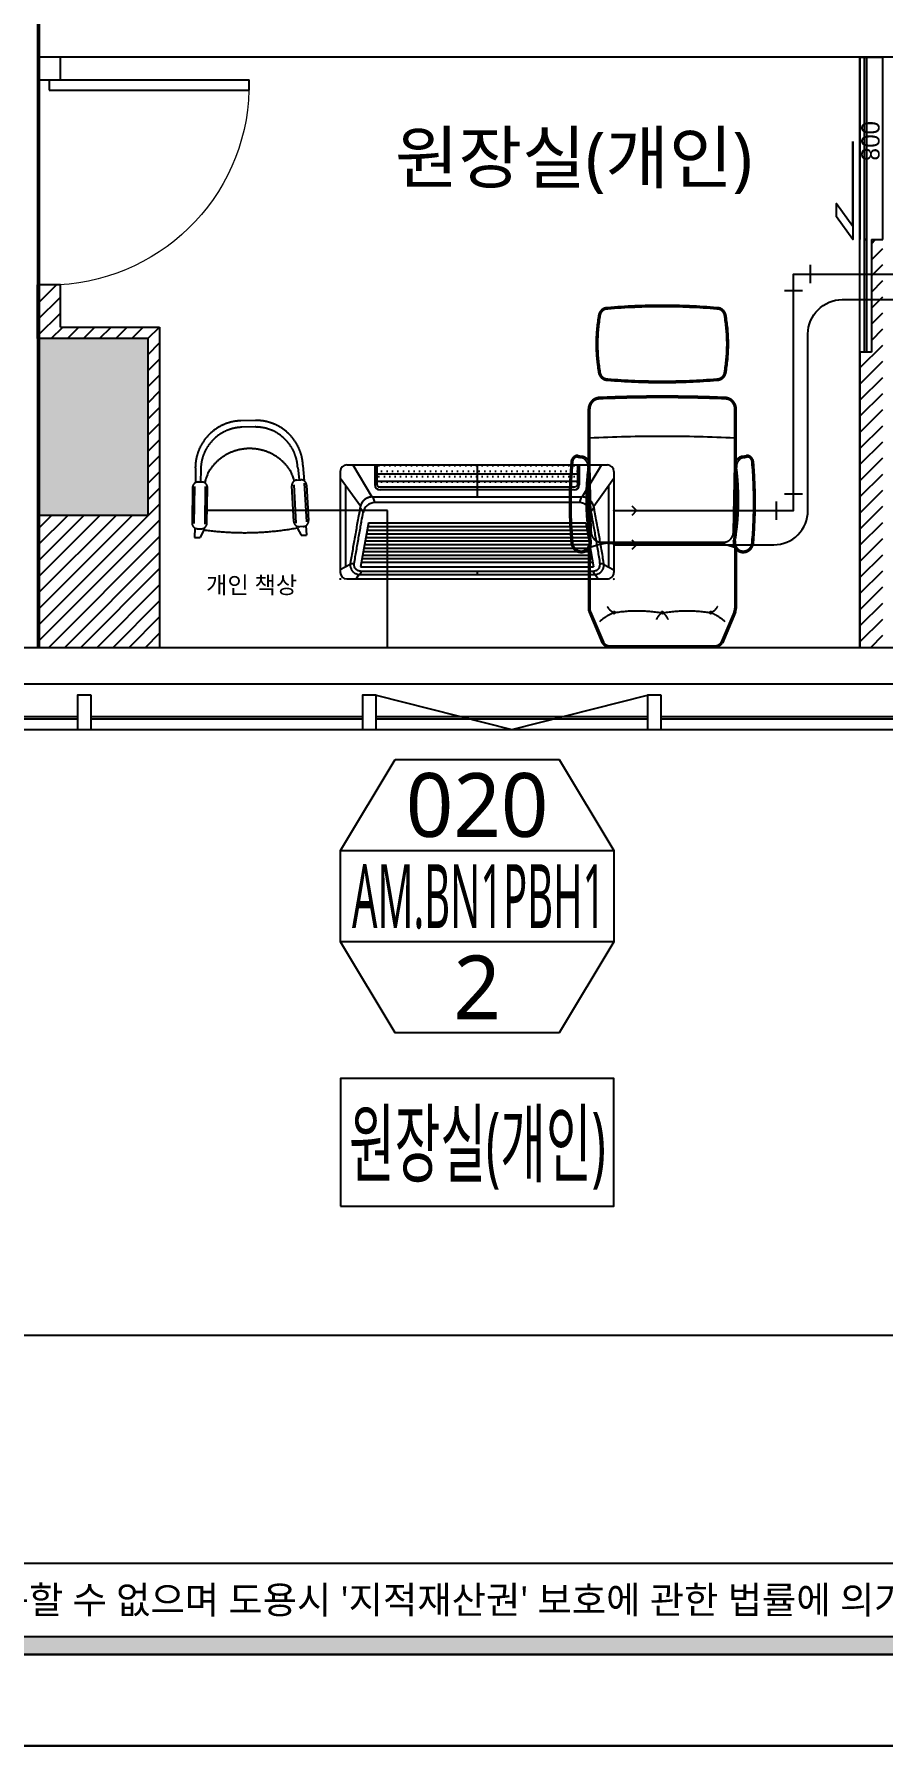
# Model space of a CAD drawing. Extents: x 11551484 to 2613213153046, y -2602833546311 to 14142.
# Drawn here: x 23021758 to 23025481, y -28536015 to -28528507 of the extents above; entities that cross this region are included whole.
import ezdxf
from ezdxf.enums import TextEntityAlignment as Align

# ---------------------------------------------------------------- set-up
doc = ezdxf.new("R2010")
doc.units = 0
doc.header["$LTSCALE"] = 1000
doc.header["$MEASUREMENT"] = 0
doc.header["$PDMODE"] = 35
doc.linetypes.add('DH-HID2', pattern=[1.2, 0.8, -0.4])
doc.layers.get('0').update_dxf_attribs({"linetype": 'CONTINUOUS'})
doc.layers.get('DEFPOINTS').update_dxf_attribs({"linetype": 'CONTINUOUS'})
for name, color, linetype in [('0-ELC TEXT', 7, 'CONTINUOUS'), ('03-TEXT', 3, 'CONTINUOUS'), ('2.글자선', 60, 'CONTINUOUS'), ('2CONTINUOUS', 2, 'CONTINUOUS'), ('8.패턴선', 8, 'CONTINUOUS'), ('C-WIN', 4, 'CONTINUOUS'), ('CO-DOOR', 8, 'CONTINUOUS'), ('DVM_DRAIN', 5, 'CONTINUOUS'), ('DVM_FLOOR', 2, 'CONTINUOUS'), ('DVM_INDOOR', 7, 'CONTINUOUS'), ('DVM_INOUT_MARK', 2, 'CONTINUOUS'), ('DVM_INOUT_NAME', 7, 'CONTINUOUS'), ('DVM_PIPE', 3, 'CONTINUOUS'), ('DVM_ROOM', 2, 'CONTINUOUS'), ('DVM_UNIT_BP', 7, 'CONTINUOUS'), ('DVM_UNIT_DP', 4, 'CONTINUOUS'), ('DVM_UNIT_LP', 3, 'CONTINUOUS'), ('F-SYM', 7, 'CONTINUOUS'), ('FORM(YOURNAME)-11', 1, 'CONTINUOUS'), ('FU-FURM', 251, 'DH-HID2'), ('wall', 3, 'CONTINUOUS'), ('WINDOW', 4, 'CONTINUOUS')]:
    doc.layers.add(name, color=color, linetype=linetype)
doc.styles.add('DVM_DEFAULT', font='malgun.ttf')
doc.styles.add('W-TEXT2', font='Dotum.ttf')
doc.styles.add('YOURNAME', font='HY울릉도M.TTF')
doc.styles.add('맑은 고딕', font='malgun.ttf')

# ---------------------------------------------------------------- blocks, each defined once
blk = doc.blocks.new('FORM-PLAN')
at = {"layer": 'FORM(YOURNAME)-11'}
h = blk.add_hatch(color=256, dxfattribs=at)
h.dxf.hatch_style = 1
h.paths.add_polyline_path([(-71444, 55115), (10556, 55115), (10556, 54915), (-71444, 54915)])
h.paths.add_polyline_path([(-71444, -2085), (10556, -2085), (10556, -2285), (-71444, -2285)])
at = {"layer": 'DEFPOINTS', "color": 158}
blk.add_line((1346, -1285), (-71444, -1285), dxfattribs=at)
blk.add_lwpolyline([(-71444, -2285), (10556, -2285), (10556, 55115), (-71444, 55115)], close=True, dxfattribs=at)
at = {"layer": 'DEFPOINTS'}
blk.add_lwpolyline([(-69444, 53115), (-64, 53115), (-64, 1215), (-69444, 1215)], close=True, dxfattribs=at)
at = {"layer": 'FORM(YOURNAME)-11', "color": 250}
blk.add_lwpolyline([(-72444, -3285), (11556, -3285), (11556, 56115), (-72444, 56115)], close=True, dxfattribs=at)
at = {"layer": 'FORM(YOURNAME)-11'}
blk.add_lwpolyline([(-71444, -2085), (10556, -2085), (10556, -2285), (-71444, -2285)], close=True, dxfattribs=at)
at = {"layer": 'FORM(YOURNAME)-11', "color": 1, "style": '맑은 고딕'}
blk.add_text("- 본 도서는 어떠한 경우에도 무단으로 도용할 수 없으며 도용시 '지적재산권' 보호에 관한 법률에 의거, 법적 분쟁이 발생합니다.  또한 본 도서에 관한 모든 저작권은 당사에 있습니다. -", height=300, dxfattribs=at).set_placement((-32990, -1685), align=Align.MIDDLE_CENTER)
at = {"layer": 'FORM(YOURNAME)-11', "color": 3, "style": 'YOURNAME'}
for tag, height, p in [('1', 451, (9905, 18188)), ('2', 451, (9905, 17544)), ('3', 451, (9905, 16257)), ('4', 451, (9905, 14326)), ('5', 515, (9905, 12009)), ('6', 515, (9905, 9757)), ('7', 515, (9905, 7504)), ('8', 515, (9905, 5252)), ('9', 515, (9905, 2999)), ('10', 515, (5655, 811)), ('11', 515, (9905, 747)), ('12', 515, (5655, -1441)), ('13', 515, (9905, -1441))]:
    blk.add_attdef(tag, text='', height=height, dxfattribs=at).set_placement(p, align=Align.MIDDLE_RIGHT)
blk = doc.blocks.new('flooor')
at = {"layer": '8.패턴선', "ltscale": 30}
h = blk.add_hatch(color=256, dxfattribs=at)
h.dxf.hatch_style = 1
h.paths.add_polyline_path([(11507656.8, -14172891.8), (11491856.8, -14172891.8), (11491856.8, -14188496.8), (11492056.8, -14188496.8), (11492056.8, -14187881.8), (11492216.8, -14187881.8), (11492216.8, -14187096.8), (11492056.8, -14187096.8), (11492056.8, -14177741.8), (11494956.8, -14177741.8), (11494956.8, -14177541.8), (11492056.8, -14177541.8), (11492056.8, -14173091.8), (11494756.8, -14173091.8), (11494756.8, -14176541.8), (11494956.8, -14176541.8), (11494956.8, -14173091.8), (11500056.8, -14173091.8), (11500056.8, -14176141.8), (11500256.8, -14176141.8), (11500256.8, -14173091.8), (11503456.8, -14173091.8), (11503456.8, -14176141.8), (11503656.8, -14176141.8), (11503656.8, -14175391.8), (11504256.8, -14175391.8), (11504256.8, -14175302.3), (11504246.8, -14175302.3), (11504246.8, -14175262.3), (11504256.8, -14175191.8), (11503656.8, -14175191.8), (11503656.8, -14173091.8), (11505856.8, -14173091.8), (11505856.8, -14175191.8), (11505256.8, -14175191.8), (11505256.8, -14175262.3), (11505266.8, -14175262.3), (11505266.8, -14175316.8), (11505256.8, -14175316.8), (11505256.8, -14175391.8), (11506056.8, -14175391.8), (11506056.8, -14174896.8), (11509204.8, -14174896.8), (11509204.8, -14174491.8), (11506056.8, -14174491.8), (11506056.8, -14173091.8), (11507656.8, -14173091.8)])
h.paths.add_polyline_path([(11499856.8, -14177741.8), (11504356.8, -14177741.8), (11504356.8, -14177541.8), (11499106.8, -14177541.8), (11499106.8, -14177566.8), (11499106.8, -14177716.8), (11499106.8, -14177741.8), (11499106.8, -14177991.8), (11499856.8, -14177991.8)], flags=17)
h.paths.add_polyline_path([(11506136.8, -14177541.8), (11505856.8, -14177541.8), (11505356.8, -14177541.8), (11505356.8, -14177741.8), (11505356.8, -14178051.8), (11506136.8, -14178051.8)], flags=17)
h.paths.add_polyline_path([(11512534.8, -14172891.8), (11511656.8, -14172891.8), (11511656.8, -14173091.8), (11511656.8, -14173691.8), (11512334.8, -14173691.8), (11512334.8, -14174491.8), (11511854.8, -14174491.8), (11511854.8, -14174791.8), (11512334.8, -14174791.8), (11512334.8, -14174791.8), (11512534.8, -14174791.8)])
h.paths.add_polyline_path([(11512534.8, -14175641.8), (11512384.8, -14175641.8), (11512334.8, -14175641.8), (11512334.8, -14176391.8), (11512534.8, -14176391.8)])
h.paths.add_polyline_path([(11512534.8, -14176941.8), (11512384.8, -14176941.8), (11512334.8, -14176941.8), (11512334.8, -14177100.8), (11511772.8, -14177100.8), (11511772.8, -14177941.8), (11512334.8, -14177941.8), (11512334.8, -14178041.8), (11512534.8, -14178041.8)])
h.paths.add_polyline_path([(11512534.8, -14179271.8), (11512384.8, -14179271.8), (11512334.8, -14179271.8), (11512334.8, -14179836.8), (11512534.8, -14179836.8)])
h.paths.add_polyline_path([(11512256.8, -14184446.8), (11511656.8, -14184446.8), (11511656.8, -14185146.8), (11512256.8, -14185146.8)])
h.paths.add_polyline_path([(11507213.8, -14187066.8), (11506733.8, -14187066.8), (11506733.8, -14187846.8), (11507213.8, -14187846.8)], flags=17)
h.paths.add_polyline_path([(11499706.8, -14186781.8), (11499221.8, -14186781.8), (11499221.8, -14187556.8), (11499706.8, -14187556.8)], flags=17)
at = {"ltscale": 30}
blk.add_lwpolyline([(11500706.8, -14188346.8), (11501301.8, -14188496.8), (11501896.8, -14188346.8)], dxfattribs=at)
at = {"layer": '2CONTINUOUS', "ltscale": 30}
blk.add_lwpolyline([(11499221.8, -14187556.8), (11499706.8, -14187556.8), (11499706.8, -14186781.8), (11499221.8, -14186781.8)], close=True, dxfattribs=at)
at = {"layer": 'C-WIN', "ltscale": 30}
for p, q in [((11492056.8, -14188296.8), (11509215.4, -14188296.8)), ((11499396.8, -14188441.8), (11498206.8, -14188441.8)), ((11499396.8, -14188451.8), (11498206.8, -14188451.8)), ((11500646.8, -14188441.8), (11499456.8, -14188441.8)), ((11500646.8, -14188451.8), (11499456.8, -14188451.8)), ((11501896.8, -14188441.8), (11500706.8, -14188441.8)), ((11501896.8, -14188451.8), (11500706.8, -14188451.8)), ((11503146.8, -14188441.8), (11501956.8, -14188441.8)), ((11503146.8, -14188451.8), (11501956.8, -14188451.8)), ((11492056.8, -14188496.8), (11509298.2, -14188496.8))]:
    blk.add_line(p, q, dxfattribs=at)
for points in [[(11499456.8, -14188346.8), (11499396.8, -14188346.8), (11499396.8, -14188496.8), (11499456.8, -14188496.8)], [(11500706.8, -14188346.8), (11500646.8, -14188346.8), (11500646.8, -14188496.8), (11500706.8, -14188496.8)], [(11501956.8, -14188346.8), (11501896.8, -14188346.8), (11501896.8, -14188496.8), (11501956.8, -14188496.8)]]:
    blk.add_lwpolyline(points, close=True, dxfattribs=at)
blk = doc.blocks.new('$DorLib2D$00000001')
for p, q in [((0.45, 0.975), (0.5, 0.975)), ((0.45, 0), (0.45, 0.975)), ((0.5, 0), (0.5, 0.975)), ((0.5, 0), (0.45, 0))]:
    blk.add_line(p, q)
at = {"lineweight": 13}
blk.add_arc((0.475, 0), 0.975, 91.46928, 180, dxfattribs=at)
blk = doc.blocks.new('adsgd')
at = {"layer": 'CO-DOOR', "color": 251, "linetype": 'DH-HID2'}
for points in [[(11492923.8, -14256578.5), (11492973.8, -14256578.5), (11492973.8, -14255778.5), (11492873.8, -14255778.5), (11492873.8, -14256578.5)], [(11492923.8, -14256578.5), (11492923.8, -14257072.5), (11492873.8, -14257072.5), (11492873.8, -14256578.5)]]:
    blk.add_lwpolyline(points, dxfattribs=at)
at = {"layer": 'CO-DOOR'}
blk.add_lwpolyline([(11492903.1, -14255778.5), (11492903.1, -14256578.5), (11492893.1, -14256578.5), (11492893.1, -14255778.5)], close=True, dxfattribs=at)
at = {"layer": 'CO-DOOR', "color": 1}
blk.add_lwpolyline([(11492843.1, -14256149.3), (11492843.1, -14256578.5), (11492770.8, -14256479.8), (11492770.8, -14256421.5), (11492843.1, -14256520.1), (11492843.1, -14256149.3)], close=True, dxfattribs=at)
at = {"layer": 'CO-DOOR', "color": 8, "linetype": 'DH-HID2'}
blk.add_lwpolyline([(11492903.1, -14256578.5), (11492903.1, -14257072.5), (11492893.1, -14257072.5), (11492893.1, -14256578.5)], close=True, dxfattribs=at)
at = {"layer": 'wall', "ltscale": 10}
for p, q in [((11492873.8, -14255778.5), (11492873.8, -14255778.5)), ((11492873.8, -14255778.5), (11492973.8, -14255778.5)), ((11492973.8, -14255778.5), (11492973.8, -14255778.5))]:
    blk.add_line(p, q, dxfattribs=at)
at = {"layer": '2.글자선', "style": 'W-TEXT2', "text_generation_flag": 4}
blk.add_text('800', height=80, rotation=90, dxfattribs=at).set_placement((11492919.6, -14256146.9), align=Align.MIDDLE_CENTER)
blk = doc.blocks.new('F-120')
at = {"layer": 'FU-FURM'}
for p, q in [((674.8, 324.3), (448.2, 324.3)), ((690.5, 318.3), (448.2, 318.3)), ((988, 312.1), (690.5, 318.3)), ((988.1, 318.1), (739.8, 323.2)), ((1057.7, 318.3), (1322.7, 318.3)), ((1067.9, 324.3), (1323.5, 324.3)), ((1068, 338.6), (1069.7, 342.3)), ((1338.3, 315.1), (1471.8, 258.6)), ((1339.1, 321.1), (1475.3, 263.5)), ((1033, -267.1), (1033, 267.1)), ((1036.4, -240.7), (1036.4, 240.7)), ((1488, -227), (1488, 227)), ((1494, -227), (1494, 227)), ((402.2, -295.2), (402.2, -296.4)), ((1338.3, -315.1), (1471.8, -258.6)), ((1339.1, -321.1), (1475.3, -263.5)), ((690.5, -318.3), (448.2, -318.3)), ((674.8, -324.3), (448.2, -324.3)), ((988, -312.1), (690.5, -318.3)), ((988.1, -318.1), (739.8, -323.2)), ((1057.7, -318.3), (1322.7, -318.3)), ((1065.3, -324.3), (1323.5, -324.3)), ((1068, -338.6), (1069.7, -342.3)), ((1073.4, -336.1), (1073.2, -335.6))]:
    blk.add_line(p, q, dxfattribs=at)
for centre in [(1341.4, 212.8), (1341.4, 0), (1341.4, -211.6)]:
    blk.add_circle(centre, 5, dxfattribs=at)
for centre, radius, start, end in [((682.2, 370), 30, 90, 180), ((682.2, 370), 24, 90, 180), ((857.4, -1603.5), 2011.1, 85.00216, 94.99784), ((857.4, -1603.5), 2005.1, 85.00216, 94.99784), ((1032.6, 355), 45, 335.14687, 90), ((1032.6, 355), 39, 335.14687, 90), ((448.2, 274.3), 50, 90, 177.57593), ((448.2, 274.3), 44, 90, 177.57593), ((7238.9, 0.1), 6670.4, 177.26633, 182.73581), ((460, 323.4), 198.2, 8.44893, 14.13607), ((695.6, 358.4), 40, 188.44893, 277.58252), ((460, 323.4), 204.2, 9.83241, 14.13607), ((700.6, 365.1), 40, 189.83241, 277.29123), ((846.4, -774.1), 1102.5, 80.39996, 97.58252), ((846.4, -774.1), 1108.5, 80.62871, 97.29123), ((988, 267.1), 45, 0, 90), ((1033.4, 359.1), 40, 260.62871, 335.14687), ((1036.9, 352.4), 40, 260.39996, 335.14687), ((1503.2, 164), 473.1, 161.13454, 170.6787), ((1322.7, 278.3), 40, 67.06555, 90), ((1323.5, 284.3), 40, 67.06555, 90), ((2879, 0), 2885, 175.22811, 184.77189), ((2879, 0), 2879, 175.22811, 184.77189), ((44, 240), 40, 90, 180), ((44, 240), 34, 90, 180), ((163.1, -424.1), 714.1, 80.40007, 99.59993), ((163.1, -424.3), 708.3, 80.38818, 99.61182), ((282.2, 240), 40, 0, 90), ((282.2, 240), 34, 0, 90), ((-2552.8, 0), 2879, 355.22811, 4.77189), ((-2552.8, 0), 2885, 355.22811, 4.77189), ((6926.8, 0), 6534.4, 177.57593, 182.42407), ((7068.9, 0.1), 6670.4, 177.62279, 182.3735), ((1286.6, 191.1), 58.9, 26.4695, 61.78965), ((1552.4, 123.6), 228.5, 138.22337, 156.10643), ((1449, 227), 39, 0, 54.20295), ((1449, 227), 45, 0, 54.20295), ((1942.6, 109.8), 607.9, 170.7046, 189.99337), ((1392.4, -29.5), 58.9, 109.74442, 145.06457), ((1942.6, -109.8), 607.9, 170.00663, 189.17338), ((1392.4, 29.5), 58.9, 214.93543, 250.25558), ((1286.6, -189.9), 58.9, 298.21035, 333.5305), ((1552.4, -123.6), 228.5, 203.89357, 221.77663), ((44, -240), 40, 180, 270), ((44, -240), 34, 180, 270), ((163.1, 424.1), 714.1, 260.40007, 279.59993), ((163.1, 424.3), 708.3, 260.38818, 279.61182), ((282.2, -240), 40, 270, 0), ((282.2, -240), 34, 270, 0), ((448.2, -274.3), 50, 182.42407, 270), ((448.2, -274.3), 44, 182.42407, 270), ((988, -267.1), 45, 270, 0), ((1503.2, -164), 473.1, 189.3213, 198.86546), ((1449, -227), 39, 305.79705, 0), ((1449, -227), 45, 305.79705, 0), ((460, -323.4), 198.2, 345.86393, 351.55107), ((682.2, -370), 30, 180, 270), ((695.6, -358.4), 40, 82.41748, 171.55107), ((460, -323.4), 204.2, 345.86393, 350.16759), ((682.2, -370), 24, 180, 270), ((700.6, -365.1), 40, 82.70877, 170.16759), ((846.4, 774.1), 1102.5, 262.41748, 279.60004), ((846.4, 774.1), 1108.5, 262.70877, 279.37129), ((1033.4, -359.1), 40, 24.85313, 99.37129), ((1036.9, -352.4), 40, 24.85313, 99.60004), ((1032.6, -355), 45, 270, 24.85313), ((1032.6, -355), 39, 270, 24.85313), ((1322.7, -278.3), 40, 270, 292.93445), ((1323.5, -284.3), 40, 270, 292.93445), ((857.4, 1603.5), 2011.1, 265.00216, 274.99784), ((857.4, 1603.5), 2005.1, 265.00216, 274.99784)]:
    blk.add_arc(centre, radius, start, end, dxfattribs=at)
blk = doc.blocks.new('F-123')
at = {"layer": 'FU-FURM'}
for p, q in [((42.5, 491.5), (-33, 491.5)), ((38.3, 462.8), (-29.6, 462.8)), ((-236.2, 289.3), (-236.7, 224.1)), ((-208.5, 226.2), (-224.9, 226.7)), ((-212.5, 280.8), (-214.2, 226.4)), ((-194.6, 227.6), (-195.3, 224.3)), ((-193.7, 231.1), (-194.6, 227.6)), ((-192.5, 234.9), (-193.7, 231.1)), ((-191.1, 239.2), (-192.5, 234.9)), ((-189.5, 243.9), (-191.1, 239.2)), ((-187.6, 248.9), (-189.5, 243.9)), ((-185.6, 254), (-187.6, 248.9)), ((-183.5, 259.1), (-185.6, 254)), ((-181.4, 264), (-183.5, 259.1)), ((-179.3, 268.5), (-181.4, 264)), ((-177.1, 272.7), (-179.3, 268.5)), ((177.1, 272.7), (179.3, 268.5)), ((179.3, 268.5), (181.4, 264)), ((181.4, 264), (183.5, 259.1)), ((183.5, 259.1), (185.6, 254)), ((185.6, 254), (187.6, 248.9)), ((187.6, 248.9), (189.5, 243.9)), ((189.5, 243.9), (191.1, 239.2)), ((191.1, 239.2), (192.5, 234.9)), ((192.5, 234.9), (193.7, 231.1)), ((193.7, 231.1), (194.6, 227.6)), ((194.6, 227.6), (195.8, 222.2)), ((208.5, 226.2), (224.9, 226.7)), ((212.7, 280.8), (217.6, 226.5)), ((236.2, 289.3), (239.5, 222.5)), ((-250.3, 203), (-255.7, 47.5)), ((-242.2, 206.7), (-247.9, 44.9)), ((-194.3, 205.8), (-199.5, 41.2)), ((-195.3, 224.3), (-195.9, 221.2)), ((-190.3, 45.2), (-184.8, 200.7)), ((190.3, 45.2), (184.8, 200.7)), ((194, 206), (200.1, 37.3)), ((240.4, 211.6), (246.9, 41.8)), ((250.3, 203), (255.7, 47.5)), ((-244.4, 25.9), (-245.7, -16.4)), ((-232, 22.1), (-215.7, 21.5)), ((-204.8, 16.4), (-221.2, -16.4)), ((-203.5, 24.3), (-203.7, 16.3)), ((204.8, 16.4), (204.3, 23.9)), ((204.8, 16.4), (221.2, -16.4)), ((232, 22.1), (215.7, 21.5)), ((243.8, 25.5), (245.7, -16.4)), ((-245.7, -16.4), (-221.2, -16.4)), ((221.2, -16.4), (245.7, -16.4))]:
    blk.add_line(p, q, dxfattribs=at)
for centre, radius, start, end in [((-29.5, 284.7), 206.8, 90.83812, 178.71433), ((-26.4, 276.7), 186.1, 90.83807, 178.71442), ((26.6, 276.7), 186.1, 1.28555, 89.16189), ((29.5, 284.7), 206.8, 1.28557, 89.16189), ((0, 157.1), 211.5, 33.12382, 146.87615), ((-225.7, 202.2), 24.6, 88.00024, 178.00027), ((-209.4, 201.6), 24.6, 357.99976, 88.00007), ((0, 157.1), 211.5, 158.27828, 158.40111), ((209.4, 201.6), 24.6, 91.99999, 182.0003), ((0, 157.1), 211.5, 21.59889, 21.7217), ((225.7, 202.2), 24.6, 2.00023, 91.99974), ((-231.2, 46.6), 24.6, 178.00013, 268.00026), ((-214.8, 46.1), 24.6, 268.00008, 357.99996), ((0, 1288), 1288, 260.85215, 279.14784), ((214.8, 46.1), 24.6, 181.99987, 272.00012), ((231.2, 46.6), 24.6, 271.99987, 2.00012)]:
    blk.add_arc(centre, radius, start, end, dxfattribs=at)
blk = doc.blocks.new('DVM_BACKGROUND')
at = {"layer": 'wall', "ltscale": 10}
h = blk.add_hatch(dxfattribs=at)
h.set_pattern_fill('_USER', color=256, scale=50, angle=45, pattern_type=0)
h.set_pattern_definition([(45, (-34694.73, 110.66), (-35.35533906, 35.35533906), [])])
h.paths.add_polyline_path([(11490066.3, -14258567.5), (11490601.3, -14258567.5), (11490601.3, -14257162.5), (11490166.3, -14257162.5), (11490166.3, -14256978), (11490066.3, -14256978), (11490066.3, -14257212.5), (11490551.3, -14257212.5), (11490551.3, -14257987.5), (11490066.3, -14257987.5)])
h.paths.add_polyline_path([(11493673.8, -14258567.5), (11493773.8, -14258567.5), (11493773.8, -14256778), (11493723.8, -14256778), (11493723.8, -14257272), (11493703.1, -14257272), (11493693.1, -14257272), (11493673.8, -14257272)])
h.paths.add_polyline_path([(11498158.8, -14255878), (11498058.8, -14255878), (11497958.8, -14255878), (11497958.8, -14255978), (11498058.8, -14255978), (11498058.8, -14256978), (11498158.8, -14256978)])
h.paths.add_polyline_path([(11498058.8, -14258567.5), (11498158.6, -14258567.5), (11498158.6, -14256978), (11498058.8, -14256978), (11498058.8, -14257878), (11498088.1, -14257878), (11498078.1, -14257878), (11498058.8, -14257878)])
h.paths.add_polyline_path([(11489007.7, -14259048.7), (11489725, -14259048.7), (11489725, -14259447.8), (11489007.7, -14259447.8)], flags=9)
h.paths.add_polyline_path([(11491159.5, -14259048.7), (11491880.6, -14259048.7), (11491880.6, -14259447.8), (11491159.5, -14259447.8)], flags=9)
at = {"ltscale": 10}
for points in [[(11489001.3, -14258567.5), (11491043.3, -14258567.5)], [(11491043.3, -14258567.5), (11500074, -14258567.5)]]:
    blk.add_lwpolyline(points, dxfattribs=at)
at = {"layer": 'FU-FURM'}
blk.add_lwpolyline([(11491601.3, -14257967.5), (11490601.3, -14257967.5), (11490601.3, -14258567.5), (11491601.3, -14258567.5)], close=True, dxfattribs=at)
at = {"layer": 'wall', "ltscale": 10}
for p, q in [((11490066.3, -14255779), (11490066.3, -14255978)), ((11490066.3, -14255978), (11490066.3, -14256078)), ((11490166.3, -14256078), (11490166.3, -14255978)), ((11493873.8, -14255978), (11490166.3, -14255978)), ((11490066.3, -14256078), (11490166.3, -14256078)), ((11490066.3, -14257212.5), (11490066.3, -14256978)), ((11490166.3, -14256978), (11490066.3, -14256978)), ((11490166.3, -14257162.5), (11490166.3, -14256978)), ((11490166.3, -14257162.5), (11490601.3, -14257162.5)), ((11490601.3, -14257162.5), (11490601.3, -14258567.5)), ((11490166.3, -14257212.5), (11490166.3, -14257212.5)), ((11493673.8, -14257272), (11493673.8, -14258567.5)), ((11490066.3, -14257987.5), (11490066.3, -14258567.5)), ((11492873.8, -14258567.5), (11492973.8, -14258567.5))]:
    blk.add_line(p, q, dxfattribs=at)
blk.add_blockref('flooor', (-9155.5, -70430.6))
at = {"color": 251, "true_color": 0x636466, "rotation": 1.195856494887908}
blk.add_blockref('F-123', (11491000.3, -14258064.2), dxfattribs=at)
at = {"layer": 'F-SYM', "xscale": 0.4, "yscale": 0.4, "zscale": 0.4}
blk.add_blockref('FORM-PLAN', (11506412.7, -14262072.1), dxfattribs=at)
at = {"layer": 'FU-FURM', "rotation": 270}
blk.add_blockref('F-120', (11492806.6, -14257073.5), dxfattribs=at)
at = {"layer": 'wall', "ltscale": 10}
blk.add_blockref('adsgd', (800, -199.5), dxfattribs=at)
at = {"layer": 'WINDOW', "xscale": 900, "yscale": -900, "zscale": -900, "rotation": 90.00000000000001}
blk.add_blockref('$DorLib2D$00000001', (11490116.3, -14256528), dxfattribs=at)
at = {"layer": '0-ELC TEXT', "color": 8, "style": '맑은 고딕'}
blk.add_text('개인 책상', height=74.67, dxfattribs=at).set_placement((11490805.1, -14258256.7), align=Align.TOP_LEFT)
at = {"layer": '03-TEXT', "style": '맑은 고딕'}
blk.add_text('원장실(개인)', height=222.22, dxfattribs=at).set_placement((11491633.7, -14256307.5), align=Align.TOP_LEFT)
blk = doc.blocks.new('DVM_DP_VEC')
at = {"layer": 'DVM_UNIT_DP', "color": 0}
blk.add_line((0, 0), (100, 0), dxfattribs=at)
blk.add_lwpolyline([(78.8, 21.2), (100, 0), (78.8, -21.2)], dxfattribs=at)
blk.add_point((0, 0), dxfattribs=at)
blk = doc.blocks.new('DVM_LP_VEC')
at = {"layer": 'DVM_UNIT_LP', "color": 0}
blk.add_line((0, 0), (100, 0), dxfattribs=at)
blk.add_lwpolyline([(78.8, 21.2), (100, 0), (78.8, -21.2)], dxfattribs=at)
blk.add_point((0, 0), dxfattribs=at)
blk = doc.blocks.new('DVM_ID_CST_WF1W_AP_970X135X410_T_BLO')
at = {"layer": 'DVM_INDOOR'}
h = blk.add_hatch(dxfattribs=at)
h.set_pattern_fill('DOTS', color=0, scale=15)
h.set_pattern_definition([(0, (0.0003, -0.097), (11.90625, 23.8125), [0, -23.8125])])
h.paths.add_polyline_path([(427.8, 403, 0.414214), (439.8, 415), (439.8, 426.8), (-439.8, 426.8), (-439.8, 415, 0.414214), (-427.8, 403)])
h.paths.add_polyline_path([(-439.8, 461.6), (-439.8, 426.8), (439.8, 426.8), (439.8, 461.6)])
h.paths.add_polyline_path([(-439.8, 500), (-439.8, 461.6), (439.8, 461.6), (439.8, 500)])
at = {"layer": 'DVM_INDOOR', "color": 0}
for p, q in [((-600, 471.5), (-600, 28.5)), ((-571.5, 500), (571.5, 500)), ((-545.5, 500), (-461, 359.9)), ((-448.5, 500), (-448.5, 413.6)), ((-439.6, 461.6), (439.8, 461.6)), ((0, 499.4), (0, 359.9)), ((448.5, 500), (448.5, 413.6)), ((545.5, 500), (461, 359.9)), ((600, 471.5), (600, 28.5)), ((-511.5, 319.4), (-600, 442.5)), ((-576.8, 410), (-576.8, 52.8)), ((439.8, 426.8), (-439.8, 426.8)), ((425.5, 390.6), (-425.6, 390.6)), ((511.5, 319.4), (600, 442.5)), ((576.8, 410), (576.8, 52.9)), ((-513, 313.2), (-499.3, 293.8)), ((-461, 359.9), (460.9, 359.9)), ((-456.7, 359.9), (-449.8, 334.7)), ((448.5, 334.7), (-448.5, 334.7)), ((456.7, 359.9), (449.8, 334.7)), ((513, 313.2), (499.3, 293.8)), ((-476.9, 245.8), (-511.1, 53.4)), ((-479.8, 229.4), (479.8, 229.4)), ((-476.9, 245.8), (476.9, 245.8)), ((476.9, 245.8), (511.2, 53.4)), ((-493.7, 151.3), (493.7, 151.3)), ((-490.9, 166.9), (490.9, 166.9)), ((-488.2, 182.3), (488.2, 182.3)), ((-485.4, 197.9), (485.4, 197.9)), ((-482.6, 213.6), (482.6, 213.6)), ((-504.8, 89), (504.8, 89)), ((-502.1, 104.3), (502.1, 104.3)), ((-499.3, 120.1), (499.3, 120.1)), ((-496.5, 135.7), (496.5, 135.7)), ((-556.7, 63.4), (-600, 40.6)), ((-571.5, 0), (571.5, 0)), ((-556.2, 68.4), (-538.9, 68.4)), ((-518.6, 19.7), (-530.9, 0)), ((-509.2, 33.3), (-514.6, 19.5)), ((-514.6, 19.5), (514.6, 19.5)), ((-511.1, 53.4), (511.2, 53.4)), ((509.2, 33.3), (-509.2, 33.3)), ((-507.6, 73.4), (507.6, 73.4)), ((0, 33.3), (0, 19.5)), ((509.2, 33.3), (514.6, 19.5)), ((518.6, 19.7), (530.9, 0)), ((538.9, 68.5), (556.2, 68.4)), ((556.7, 63.4), (600, 40.7))]:
    blk.add_line(p, q, dxfattribs=at)
for points in [[(-439.8, 500), (-439.8, 415, 0.414214), (-427.8, 403)], [(439.8, 500), (439.8, 415, -0.414214), (427.8, 403), (-427.8, 403)]]:
    blk.add_lwpolyline(points, format="xyb", dxfattribs=at)
for centre, radius, start, end in [((-571.5, 471.5), 28.5, 89.99905, 180), ((571.5, 471.5), 28.5, 0, 89.99905), ((-425.5, 413.6), 23, 180, 270), ((425.5, 413.6), 23, 270, 0), ((-448.5, 282.7), 52, 90.00002, 169.54962), ((448.5, 282.7), 52, 10.44984, 90.00002), ((-571.5, 28.5), 28.5, 179.99723, 269.98288), ((571.5, 28.5), 28.5, 269.98288, 359.99722)]:
    blk.add_arc(centre, radius, start, end, dxfattribs=at)
for points, knots in [([(-513, 313.2), (-513.5, 310.7), (-514.4, 305.6), (-516.3, 295.4), (-519.6, 277.6), (-524.2, 252.1), (-529.7, 221.5), (-535.2, 190.9), (-540.5, 160.3), (-545.8, 129.7), (-551, 99.1), (-554.4, 78.7), (-556.2, 68.4)], [0, 0, 0, 0, 0.03125, 0.0625, 0.125, 0.25, 0.375, 0.5, 0.625, 0.75, 0.875, 1, 1, 1, 1]), ([(-511.5, 319.4), (-511.7, 318.9), (-512.3, 316.9), (-512.7, 314.9), (-513, 313.2)], [0, 0, 0, 0, 0.216622, 1, 1, 1, 1]), ([(-461, 359.9), (-461.1, 359.9), (-461.2, 359.9), (-461.3, 359.9), (-461.4, 359.9), (-461.5, 359.9), (-461.6, 359.9), (-461.8, 359.9), (-461.9, 359.8), (-462, 359.8), (-462.1, 359.8), (-462.3, 359.8), (-462.4, 359.8), (-462.5, 359.8), (-462.6, 359.8), (-462.8, 359.8), (-462.9, 359.8), (-463, 359.8), (-463.1, 359.8), (-463.2, 359.8), (-463.4, 359.8), (-463.5, 359.8), (-463.6, 359.8), (-463.7, 359.7), (-463.9, 359.7), (-464, 359.7), (-464.1, 359.7), (-464.2, 359.7), (-464.3, 359.7), (-464.5, 359.7), (-464.6, 359.7), (-464.7, 359.7), (-464.8, 359.7), (-465, 359.6), (-465.1, 359.6), (-465.2, 359.6), (-465.3, 359.6), (-465.4, 359.6), (-465.6, 359.6), (-465.7, 359.6), (-465.8, 359.6), (-466.3, 359.5), (-467.1, 359.4), (-468.1, 359.3), (-468.9, 359.1), (-469.5, 359), (-469.8, 359), (-469.8, 359), (-469.9, 358.9), (-470, 358.9), (-470.1, 358.9), (-470.3, 358.9), (-470.7, 358.8), (-471.4, 358.6), (-472.3, 358.4), (-473.1, 358.2), (-473.7, 358.1), (-474.2, 357.9), (-474.6, 357.8), (-475, 357.7), (-475.4, 357.6), (-475.8, 357.5), (-476, 357.4), (-476.2, 357.4), (-476.3, 357.3), (-476.4, 357.3), (-476.5, 357.3), (-476.6, 357.2), (-476.9, 357.1), (-477.2, 357), (-477.6, 356.9), (-477.9, 356.8), (-478, 356.7), (-478.2, 356.7), (-478.3, 356.7), (-478.4, 356.6), (-478.6, 356.5), (-479, 356.4), (-479.5, 356.2), (-480.1, 355.9), (-480.8, 355.7), (-481.3, 355.4), (-481.8, 355.2), (-482.1, 355.1), (-482.4, 355), (-482.6, 354.9), (-482.8, 354.8), (-483, 354.7), (-483.2, 354.6), (-483.4, 354.5), (-483.6, 354.4), (-483.8, 354.3), (-484.1, 354.1), (-484.3, 354), (-484.5, 353.9), (-484.8, 353.8), (-485.1, 353.6), (-485.3, 353.5), (-485.7, 353.3), (-486, 353.1), (-486.4, 352.9), (-486.7, 352.7), (-487, 352.5), (-487.5, 352.3), (-488.1, 351.9), (-488.6, 351.6), (-489, 351.3), (-489.5, 351), (-489.9, 350.7), (-490.3, 350.5), (-490.5, 350.3), (-490.7, 350.1), (-491, 350), (-491.2, 349.8), (-491.6, 349.5), (-492, 349.2), (-492.3, 349), (-492.5, 348.8), (-492.7, 348.7), (-492.8, 348.6), (-492.9, 348.5), (-493, 348.5), (-493, 348.4), (-493.1, 348.4), (-493.1, 348.4), (-493.1, 348.3), (-493.2, 348.3), (-493.2, 348.3), (-493.2, 348.3), (-493.2, 348.3), (-493.2, 348.3), (-493.2, 348.3), (-493.2, 348.3), (-493.2, 348.3), (-493.2, 348.3), (-493.2, 348.3), (-493.2, 348.3), (-493.2, 348.3), (-493.2, 348.3), (-493.2, 348.3), (-493.2, 348.3), (-493.2, 348.3), (-493.2, 348.3), (-493.2, 348.3), (-493.2, 348.3), (-493.2, 348.3), (-493.2, 348.3), (-493.2, 348.3), (-493.2, 348.3), (-493.2, 348.3), (-493.2, 348.3), (-493.2, 348.3), (-493.2, 348.3), (-493.2, 348.3), (-493.2, 348.3), (-493.2, 348.3), (-493.2, 348.3), (-493.2, 348.3), (-493.2, 348.3), (-493.2, 348.3), (-493.2, 348.3), (-493.2, 348.3), (-493.2, 348.3), (-493.2, 348.3), (-493.2, 348.3), (-493.2, 348.3), (-493.2, 348.3), (-493.2, 348.3), (-493.2, 348.3), (-493.2, 348.3), (-493.2, 348.3), (-493.2, 348.3), (-493.2, 348.3), (-493.2, 348.3), (-493.2, 348.3), (-493.2, 348.3), (-493.2, 348.3), (-493.2, 348.3), (-493.2, 348.3), (-493.2, 348.3), (-493.2, 348.2), (-493.3, 348.2), (-493.3, 348.2), (-493.4, 348.2), (-493.4, 348.1), (-493.5, 348), (-493.6, 348), (-493.6, 347.9), (-493.7, 347.9), (-493.8, 347.8), (-493.9, 347.7), (-494.1, 347.6), (-494.2, 347.5), (-494.3, 347.4), (-494.4, 347.3), (-494.5, 347.2), (-494.7, 347.1), (-494.8, 347), (-494.9, 346.9), (-495, 346.8), (-495.1, 346.7), (-495.3, 346.5), (-495.4, 346.4), (-495.5, 346.3), (-495.6, 346.2), (-495.7, 346.1), (-495.9, 346), (-496, 345.9), (-496.1, 345.8), (-496.2, 345.7), (-496.3, 345.6), (-496.4, 345.5), (-496.6, 345.4), (-496.7, 345.3), (-496.8, 345.1), (-496.9, 345), (-497, 344.9), (-497.1, 344.8), (-497.2, 344.7), (-497.4, 344.6), (-497.5, 344.5), (-497.6, 344.4), (-497.7, 344.3), (-497.8, 344.1), (-497.9, 344), (-498, 343.9), (-498.1, 343.8), (-498.2, 343.7), (-498.4, 343.6), (-498.5, 343.5), (-498.6, 343.3), (-498.7, 343.2), (-498.8, 343.1), (-498.9, 343), (-499, 342.9), (-499.1, 342.8), (-499.2, 342.6), (-499.3, 342.5), (-499.4, 342.4), (-499.5, 342.3), (-499.7, 342.2), (-499.8, 342), (-499.9, 341.9), (-500, 341.8), (-500.1, 341.7), (-500.2, 341.6), (-500.3, 341.4), (-500.4, 341.3), (-500.5, 341.2), (-500.6, 341.1), (-500.7, 341), (-500.8, 340.8), (-500.9, 340.7), (-501.1, 340.5), (-501.2, 340.3), (-501.3, 340.2), (-501.4, 340.1), (-501.5, 340), (-501.6, 339.9), (-501.7, 339.7), (-501.8, 339.5), (-502, 339.4), (-502.1, 339.2), (-502.3, 339), (-502.4, 338.8), (-502.6, 338.6), (-502.7, 338.4), (-502.8, 338.2), (-503, 338), (-503.1, 337.8), (-503.3, 337.6), (-503.4, 337.5), (-503.4, 337.4), (-503.5, 337.4), (-503.5, 337.3), (-503.5, 337.3), (-503.5, 337.3), (-503.6, 337.2), (-503.6, 337.2), (-503.6, 337.2), (-503.6, 337.1), (-503.6, 337.1), (-503.6, 337.1), (-503.6, 337.1), (-503.6, 337.1), (-503.6, 337.1), (-503.6, 337.1), (-503.6, 337.1), (-503.6, 337.1), (-503.6, 337.1), (-503.6, 337.1), (-503.6, 337.1), (-503.6, 337.1), (-503.6, 337.1), (-503.6, 337.1), (-503.6, 337.1), (-503.6, 337.1), (-503.6, 337.1), (-503.6, 337.1), (-503.6, 337.1), (-503.6, 337.1), (-503.6, 337.1), (-503.6, 337.1), (-503.6, 337.1), (-503.6, 337.1), (-503.6, 337.1), (-503.6, 337.1), (-503.6, 337.1), (-503.6, 337.1), (-503.6, 337.1), (-503.6, 337.1), (-503.6, 337.1), (-503.6, 337.1), (-503.6, 337.1), (-503.6, 337.1), (-503.7, 337.1), (-503.7, 337), (-503.8, 336.9), (-503.8, 336.8), (-503.9, 336.7), (-504, 336.6), (-504.1, 336.4), (-504.2, 336.3), (-504.3, 336.2), (-504.3, 336.1), (-504.4, 336), (-504.5, 335.8), (-504.6, 335.7), (-504.6, 335.6), (-504.7, 335.5), (-504.8, 335.4), (-504.9, 335.1), (-505.2, 334.7), (-505.6, 334), (-506, 333.3), (-506.4, 332.7), (-506.6, 332.3), (-506.7, 332.1), (-506.7, 332), (-506.8, 332), (-506.8, 331.9), (-506.8, 331.9), (-506.9, 331.7), (-507, 331.5), (-507.2, 331.2), (-507.3, 330.9), (-507.5, 330.6), (-507.6, 330.3), (-507.8, 329.9), (-507.9, 329.6), (-508.1, 329.3), (-508.2, 329.1), (-508.3, 328.9), (-508.3, 328.8), (-508.4, 328.7), (-508.4, 328.6), (-508.5, 328.3), (-508.7, 327.8), (-509, 327.3), (-509.2, 326.8), (-509.4, 326.3), (-509.5, 325.9), (-509.6, 325.6), (-509.7, 325.4), (-509.7, 325.3), (-509.8, 325.1), (-509.9, 324.9), (-510, 324.7), (-510, 324.5), (-510.1, 324.3), (-510.1, 324.2), (-510.2, 324), (-510.2, 323.9), (-510.3, 323.8), (-510.3, 323.6), (-510.4, 323.5), (-510.4, 323.3), (-510.5, 323.2), (-510.5, 323), (-510.6, 322.8), (-510.6, 322.7), (-510.7, 322.5), (-510.7, 322.3), (-510.8, 322.2), (-510.8, 322), (-510.9, 321.8), (-510.9, 321.6), (-511, 321.4), (-511, 321.3), (-511.1, 321.1), (-511.2, 320.9), (-511.2, 320.7), (-511.3, 320.5), (-511.3, 320.2), (-511.4, 320), (-511.4, 319.8), (-511.5, 319.6), (-511.5, 319.5), (-511.5, 319.4)], [0, 0, 0, 0, 0.001765, 0.003529, 0.005294, 0.007059, 0.008823, 0.010588, 0.012352, 0.014116, 0.015881, 0.017645, 0.019409, 0.021173, 0.022937, 0.024702, 0.026466, 0.028229, 0.029993, 0.031757, 0.033521, 0.035285, 0.037049, 0.038812, 0.040576, 0.042339, 0.044103, 0.045866, 0.04763, 0.049393, 0.051156, 0.05292, 0.054683, 0.056446, 0.058209, 0.059972, 0.061735, 0.063498, 0.065261, 0.067024, 0.068787, 0.07055, 0.088059, 0.10292, 0.115137, 0.124712, 0.126163, 0.127325, 0.1283, 0.12944, 0.131236, 0.133687, 0.136794, 0.151003, 0.163408, 0.174911, 0.186415, 0.19159, 0.197106, 0.202964, 0.209163, 0.215479, 0.219883, 0.221884, 0.22343, 0.224162, 0.225102, 0.227168, 0.231141, 0.237019, 0.24311, 0.247247, 0.24943, 0.251369, 0.252721, 0.254965, 0.258103, 0.262133, 0.271962, 0.28166, 0.291227, 0.300577, 0.307976, 0.312744, 0.315759, 0.320727, 0.323148, 0.325851, 0.328835, 0.332101, 0.335648, 0.339476, 0.343585, 0.347976, 0.34952, 0.354132, 0.360503, 0.364934, 0.3672, 0.375692, 0.383432, 0.384919, 0.389345, 0.400385, 0.40996, 0.418507, 0.426067, 0.432913, 0.441712, 0.447274, 0.451798, 0.455285, 0.458528, 0.464582, 0.469833, 0.478168, 0.484251, 0.486843, 0.490174, 0.493625, 0.495107, 0.495342, 0.496042, 0.496945, 0.497789, 0.498575, 0.499303, 0.499369, 0.499564, 0.499758, 0.499824, 0.499828, 0.499832, 0.499836, 0.49984, 0.499843, 0.499846, 0.499849, 0.499852, 0.499854, 0.499857, 0.49986, 0.499863, 0.499866, 0.499869, 0.499872, 0.499875, 0.499878, 0.499881, 0.499883, 0.499886, 0.499889, 0.499892, 0.499895, 0.499898, 0.499901, 0.499904, 0.499907, 0.499909, 0.499912, 0.499915, 0.499918, 0.499921, 0.499924, 0.499927, 0.49993, 0.499933, 0.499936, 0.499938, 0.499941, 0.499944, 0.499947, 0.49995, 0.499953, 0.499956, 0.499959, 0.499961, 0.499996, 0.500092, 0.500252, 0.500475, 0.500762, 0.501113, 0.502574, 0.503909, 0.505116, 0.50626, 0.507404, 0.508548, 0.510836, 0.513123, 0.515411, 0.517699, 0.519986, 0.522274, 0.524561, 0.526848, 0.529136, 0.531423, 0.53371, 0.535997, 0.538283, 0.54057, 0.542857, 0.545143, 0.54743, 0.549716, 0.552003, 0.554289, 0.556575, 0.558861, 0.561147, 0.563433, 0.565719, 0.568004, 0.57029, 0.572575, 0.574861, 0.577146, 0.579431, 0.581716, 0.584001, 0.586286, 0.588571, 0.590856, 0.59314, 0.595425, 0.597709, 0.599994, 0.602278, 0.604562, 0.606846, 0.60913, 0.611414, 0.613697, 0.615981, 0.618264, 0.620547, 0.622831, 0.625114, 0.627397, 0.62968, 0.631963, 0.634245, 0.636528, 0.63881, 0.641092, 0.643375, 0.645657, 0.647939, 0.65022, 0.652502, 0.655924, 0.659347, 0.661628, 0.663909, 0.66619, 0.668471, 0.670751, 0.673032, 0.676452, 0.679873, 0.683293, 0.686713, 0.690132, 0.693551, 0.69697, 0.700388, 0.703806, 0.707224, 0.710641, 0.714058, 0.714644, 0.715261, 0.71591, 0.716591, 0.717303, 0.718046, 0.718679, 0.719061, 0.719192, 0.719206, 0.719223, 0.719241, 0.719259, 0.719276, 0.719294, 0.719312, 0.719329, 0.719347, 0.719365, 0.719382, 0.7194, 0.719418, 0.719436, 0.719453, 0.719471, 0.719489, 0.719506, 0.719524, 0.719542, 0.719559, 0.719577, 0.719595, 0.719612, 0.71963, 0.719648, 0.719665, 0.719683, 0.719701, 0.719718, 0.719735, 0.719749, 0.719791, 0.719989, 0.720573, 0.721543, 0.722899, 0.724641, 0.72677, 0.729069, 0.73132, 0.733522, 0.735676, 0.737782, 0.739839, 0.741848, 0.743808, 0.74572, 0.747584, 0.749399, 0.751166, 0.761606, 0.772047, 0.783331, 0.796306, 0.801854, 0.804022, 0.805127, 0.806011, 0.806392, 0.80762, 0.810133, 0.813931, 0.81881, 0.823809, 0.828807, 0.833806, 0.838804, 0.843801, 0.848798, 0.852287, 0.855003, 0.856944, 0.858113, 0.859639, 0.864676, 0.87128, 0.879454, 0.889196, 0.896415, 0.902323, 0.906921, 0.909055, 0.911516, 0.914305, 0.917422, 0.920866, 0.924638, 0.926547, 0.928505, 0.930513, 0.93257, 0.934676, 0.936831, 0.939035, 0.941289, 0.943592, 0.945944, 0.948345, 0.950796, 0.953296, 0.955845, 0.958443, 0.961091, 0.963788, 0.966534, 0.96933, 0.972175, 0.975069, 0.978013, 0.981006, 0.984048, 0.98714, 0.990281, 0.993471, 0.996711, 1, 1, 1, 1]), ([(511.5, 319.4), (511.4, 319.7), (511.1, 320.9), (509.6, 325.1), (506.4, 331.9), (501.6, 338.7), (497.1, 343.5), (493.4, 346.9), (489.5, 349.9), (483.9, 353.4), (477.8, 356.2), (471.5, 358.2), (467.4, 359.1), (464.2, 359.6), (462.3, 359.8), (461.1, 359.9), (460.9, 359.9)], [0, 0, 0, 0, 0.016085, 0.052074, 0.196028, 0.339981, 0.411958, 0.483935, 0.555912, 0.627889, 0.771843, 0.84382, 0.915797, 0.951785, 0.987774, 1, 1, 1, 1]), ([(513, 313.2), (512.7, 314.9), (512.3, 316.9), (511.7, 318.9), (511.5, 319.4)], [0, 0, 0, 0, 0.783378, 1, 1, 1, 1]), ([(540.6, 159.9), (540.5, 160), (538.8, 170.4), (535.2, 190.9), (529.7, 221.5), (524.2, 252.1), (519.6, 277.6), (516.3, 295.4), (514.4, 305.6), (513.5, 310.7), (513, 313.2)], [0, 0, 0, 0, 0.002953, 0.202362, 0.401772, 0.601181, 0.800591, 0.900295, 0.950148, 1, 1, 1, 1]), ([(-538.9, 68.5), (-537.3, 77.9), (-534.2, 96.7), (-529.4, 124.8), (-524.5, 153), (-519.6, 181.2), (-514.6, 209.4), (-510.3, 233.3), (-507.7, 247.9), (-506.8, 253.1)], [0, 0, 0, 0, 0.152619, 0.305238, 0.457857, 0.610476, 0.763096, 0.915715, 1, 1, 1, 1]), ([(506.8, 253.1), (507.7, 247.9), (510.3, 233.3), (514.6, 209.4), (519.6, 181.2), (524.5, 153), (529.4, 124.8), (534.2, 96.7), (537.3, 77.9), (538.9, 68.5)], [0, 0, 0, 0, 0.084285, 0.236904, 0.389524, 0.542143, 0.694762, 0.847381, 1, 1, 1, 1]), ([(556.2, 68.4), (554.4, 78.7), (551, 99.1), (545.8, 129.6), (542.3, 149.8), (540.6, 159.9)], [0, 0, 0, 0, 0.334987, 0.669974, 1, 1, 1, 1]), ([(-556.2, 68.4), (-556.4, 66.9), (-556.6, 65.3), (-556.7, 63.6), (-556.7, 63.4)], [0, 0, 0, 0, 0.898221, 1, 1, 1, 1]), ([(-556.7, 63.4), (-556.7, 62.8), (-556.8, 61.4), (-556.7, 58.6), (-556.3, 54.8), (-555.2, 49.5), (-553.8, 45.8), (-552.8, 43.7)], [0, 0, 0, 0, 0.087094, 0.199709, 0.42494, 0.65017, 1, 1, 1, 1]), ([(-552.8, 43.7), (-552.5, 43), (-551.5, 41.1), (-550, 38.5), (-548.5, 36.3), (-547.5, 35.1), (-546.8, 34.3), (-546.1, 33.4), (-545, 32.3), (-543.7, 30.9), (-542, 29.4), (-540.2, 28), (-538.3, 26.6), (-535.8, 25), (-531, 22.5), (-525.9, 20.8), (-521.4, 20), (-519.7, 19.8), (-518.8, 19.7), (-518.6, 19.7)], [0, 0, 0, 0, 0.046668, 0.15112, 0.203345, 0.229458, 0.255571, 0.281684, 0.307796, 0.360022, 0.412248, 0.464473, 0.516699, 0.568925, 0.673376, 0.882279, 0.934504, 0.98673, 1, 1, 1, 1]), ([(-535.6, 48.9), (-535.7, 49.1), (-536.8, 51.2), (-538.1, 54.4), (-539, 58.7), (-539.3, 61.4), (-539.3, 63.6), (-539.3, 65.8), (-539.1, 67.4), (-538.9, 68.5)], [0, 0, 0, 0, 0.029129, 0.352752, 0.514564, 0.676376, 0.757282, 0.838188, 1, 1, 1, 1]), ([(-509.2, 33.3), (-509.7, 33.3), (-510.8, 33.4), (-512.4, 33.5), (-514.1, 33.7), (-517.3, 34.3), (-520.9, 35.6), (-524.3, 37.4), (-526.1, 38.5), (-527.5, 39.5), (-528.7, 40.5), (-530, 41.6), (-530.9, 42.6), (-531.7, 43.4), (-532.2, 44), (-532.7, 44.6), (-533.4, 45.5), (-534.4, 46.9), (-535.1, 48.1), (-535.6, 48.9)], [0, 0, 0, 0, 0.050917, 0.101833, 0.15275, 0.203666, 0.407333, 0.509166, 0.560082, 0.610999, 0.661916, 0.712832, 0.763749, 0.789207, 0.814665, 0.840124, 0.865582, 0.916498, 1, 1, 1, 1]), ([(-518.6, 19.7), (-518, 19.6), (-516.7, 19.5), (-515.4, 19.5), (-514.6, 19.5)], [0, 0, 0, 0, 0.427232, 1, 1, 1, 1]), ([(535.6, 48.9), (535.1, 48.1), (534.4, 46.9), (533.4, 45.5), (532.7, 44.6), (532.2, 44), (531.7, 43.4), (530.9, 42.6), (530, 41.6), (528.7, 40.5), (527.5, 39.5), (526.1, 38.5), (524.3, 37.4), (520.9, 35.6), (517.3, 34.3), (514.1, 33.7), (512.4, 33.5), (510.8, 33.4), (509.7, 33.3), (509.2, 33.3)], [0, 0, 0, 0, 0.083502, 0.134418, 0.159876, 0.185335, 0.210793, 0.236251, 0.287168, 0.338084, 0.389001, 0.439918, 0.490834, 0.592667, 0.796334, 0.84725, 0.898167, 0.949083, 1, 1, 1, 1]), ([(518.6, 19.7), (518, 19.6), (516.7, 19.5), (515.4, 19.5), (514.6, 19.5)], [0, 0, 0, 0, 0.427232, 1, 1, 1, 1]), ([(518.6, 19.7), (518.8, 19.7), (519.7, 19.8), (521.4, 20), (525.9, 20.8), (531, 22.5), (535.8, 25), (538.3, 26.6), (540.2, 28), (542, 29.4), (543.7, 30.9), (545, 32.3), (546.1, 33.4), (546.8, 34.3), (547.5, 35.1), (548.5, 36.3), (550, 38.5), (551.5, 41.1), (552.5, 43), (552.8, 43.7)], [0, 0, 0, 0, 0.01327, 0.065496, 0.117721, 0.326624, 0.431075, 0.483301, 0.535527, 0.587752, 0.639978, 0.692204, 0.718316, 0.744429, 0.770542, 0.796655, 0.84888, 0.953332, 1, 1, 1, 1]), ([(535.6, 48.9), (535.7, 49.1), (536.8, 51.2), (538.1, 54.4), (539, 58.7), (539.3, 61.4), (539.3, 63.6), (539.3, 65.8), (539.1, 67.4), (538.9, 68.5)], [0, 0, 0, 0, 0.029129, 0.352752, 0.514564, 0.676376, 0.757282, 0.838188, 1, 1, 1, 1]), ([(552.8, 43.7), (553.8, 45.8), (555.2, 49.5), (556.3, 54.8), (556.7, 58.6), (556.8, 61.4), (556.7, 62.8), (556.7, 63.4)], [0, 0, 0, 0, 0.34983, 0.57506, 0.800291, 0.912906, 1, 1, 1, 1]), ([(556.7, 63.4), (556.7, 63.6), (556.6, 65.3), (556.4, 66.9), (556.2, 68.4)], [0, 0, 0, 0, 0.101779, 1, 1, 1, 1])]:
    blk.add_open_spline(points, degree=3, knots=knots, dxfattribs=at)
for points in [[(-506.8, 253.1), (-504.4, 266.1), (-502, 279.1), (-499.6, 292.2)], [(499.6, 292.2), (502, 279.1), (504.4, 266.1), (506.8, 253.1)]]:
    blk.add_open_spline(points, degree=3, dxfattribs=at)
at = {"layer": 'DVM_UNIT_BP'}
for p in [(-600, 0), (600, 0)]:
    blk.add_point(p, dxfattribs=at)
at = {"layer": 'DVM_UNIT_DP'}
blk.add_blockref('DVM_DP_VEC', (600, 300), dxfattribs=at)
at = {"layer": 'DVM_UNIT_LP'}
blk.add_blockref('DVM_LP_VEC', (600, 150), dxfattribs=at)
blk = doc.blocks.new('CAD_INOUT_MARK')
at = {"layer": 'DVM_INOUT_MARK', "color": 0}
for p, q in [((-600, 1560), (600, 1560)), ((600, 1160), (-600, 1160))]:
    blk.add_line(p, q, dxfattribs=at)
blk.add_lwpolyline([(-360, 1960), (360, 1960), (600, 1560), (600, 1160), (360, 760), (-360, 760), (-600, 1160), (-600, 1560), (-360, 1960)], dxfattribs=at)
at = {"layer": 'DVM_INOUT_NAME'}
blk.add_lwpolyline([(-600, 0), (600, 0), (600, 560), (-600, 560)], close=True, dxfattribs=at)
at = {"layer": 'DVM_INOUT_MARK', "color": 0, "style": 'DVM_DEFAULT'}
for tag, p in [('CAP', (0, 1760)), ('NO', (0, 960))]:
    blk.add_attdef(tag, text='', height=280, dxfattribs=at).set_placement(p, align=Align.MIDDLE_CENTER)
for tag, width, p, p2 in [('QTY', 0.520692, (709.7, 1220.2), (1089.2, 1220.2)), ('MNAME', 0.755882, (-548.8, 1220.2), (562.6, 1220.2))]:
    blk.add_attdef(tag, text='', height=280, dxfattribs=dict(at, width=width)).set_placement(p, p2, align=Align.FIT)
at = {"layer": 'DVM_INOUT_NAME', "style": 'DVM_DEFAULT', "width": 0.924483}
blk.add_attdef('INAME', text='', height=280, dxfattribs=at).set_placement((-561.8, 134), (564.5, 134), align=Align.FIT)
blk = doc.blocks.new('260514_슬하신경정신과의원(에어컨 오봉수)')
at = {"layer": 'DVM_DRAIN', "color": 1}
for p, q in [((11493456, -14256890.2), (11493456, -14256970.2)), ((11493422, -14257004.2), (11493342, -14257004.2)), ((11493308, -14258007.5), (11493308, -14257927.5)), ((11493342, -14257893.5), (11493422, -14257893.5))]:
    blk.add_line(p, q, dxfattribs=at)
at = {"layer": 'DVM_DRAIN'}
blk.add_lwpolyline([(11492594.1, -14257967.5), (11493382, -14257967.5), (11493382, -14256930.2), (11497578.3, -14256930.2)], dxfattribs=at)
at = {"layer": 'DVM_FLOOR'}
blk.add_lwpolyline([(11477435, -14239626), (11511035, -14239626), (11511035, -14263386), (11477435, -14263386)], close=True, dxfattribs=at)
at = {"layer": 'DVM_PIPE'}
blk.add_lwpolyline([(11492594.1, -14258117.5), (11493295.8, -14258117.5, 0.414214), (11493445.8, -14257967.5), (11493445.8, -14257192.3, -0.414214), (11493595.8, -14257042.3), (11497214.4, -14257042.3, 0.414214), (11497364.4, -14256892.3), (11497364.4, -14256392.3)], format="xyb", dxfattribs=at)
at = {"layer": 'DVM_ROOM'}
for points in [[(11485933.8, -14252454.4), (11488666.3, -14252465.3), (11488666.3, -14258567.5), (11490073.9, -14258567.5), (11490073.9, -14252465.3), (11496759.2, -14252465.3), (11496759.2, -14255878), (11498137.4, -14255878), (11498137.4, -14254777.5), (11503179.3, -14254777.5), (11503179.3, -14249068.2), (11496901.3, -14249068.2), (11496901.3, -14248372.5), (11496201.3, -14248372.5), (11496201.3, -14248172.5), (11492973.8, -14248172.5), (11492973.8, -14250865.3), (11489951.3, -14250865.3), (11489951.3, -14248172.5), (11488711.3, -14248192), (11488711.3, -14250865.3), (11485933.8, -14250865.3)], [(11493673.8, -14255978), (11490066.3, -14255978), (11490066.3, -14258567.5), (11493673.8, -14258567.5)]]:
    blk.add_lwpolyline(points, close=True, dxfattribs=at)
blk.add_blockref('DVM_BACKGROUND', (0, 0))
at = {"layer": 'DVM_INDOOR', "color": 2}
blk.add_blockref('DVM_ID_CST_WF1W_AP_970X135X410_T_BLO', (11491994.1, -14258267.5), dxfattribs=at)
at = {"layer": 'DVM_INOUT_MARK'}
ref = blk.add_blockref('CAD_INOUT_MARK', (11491994.2, -14261019.1), dxfattribs=at)
ref.add_attrib('CAP', '020', dxfattribs={"color": 0, "height": 280, "style": 'DVM_DEFAULT'}).set_placement((11491994.2, -14259259.1), align=Align.MIDDLE_CENTER)
ref.add_attrib('MNAME', 'AM.BN1PBH1', dxfattribs={"color": 0, "height": 280, "style": 'DVM_DEFAULT', "width": 0.466002}).set_placement((11491445.4, -14259798.9), (11492556.9, -14259798.9), align=Align.FIT)
ref.add_attrib('NO', '2', dxfattribs={"color": 0, "height": 280, "style": 'DVM_DEFAULT'}).set_placement((11491994.2, -14260059.1), align=Align.MIDDLE_CENTER)
ref.add_attrib('INAME', '원장실(개인)', dxfattribs={"layer": 'DVM_INOUT_NAME', "height": 280, "style": 'DVM_DEFAULT', "width": 0.515523}).set_placement((11491432.4, -14260885.1), (11492558.7, -14260885.1), align=Align.FIT)

msp = doc.modelspace()

# ---------------------------------------------------------------- block references
at = {"layer": 'wall', "ltscale": 10}
msp.add_blockref('260514_슬하신경정신과의원(에어컨 오봉수)', (11531707, -14272629), dxfattribs=at)

doc.saveas('drawing.dxf')
